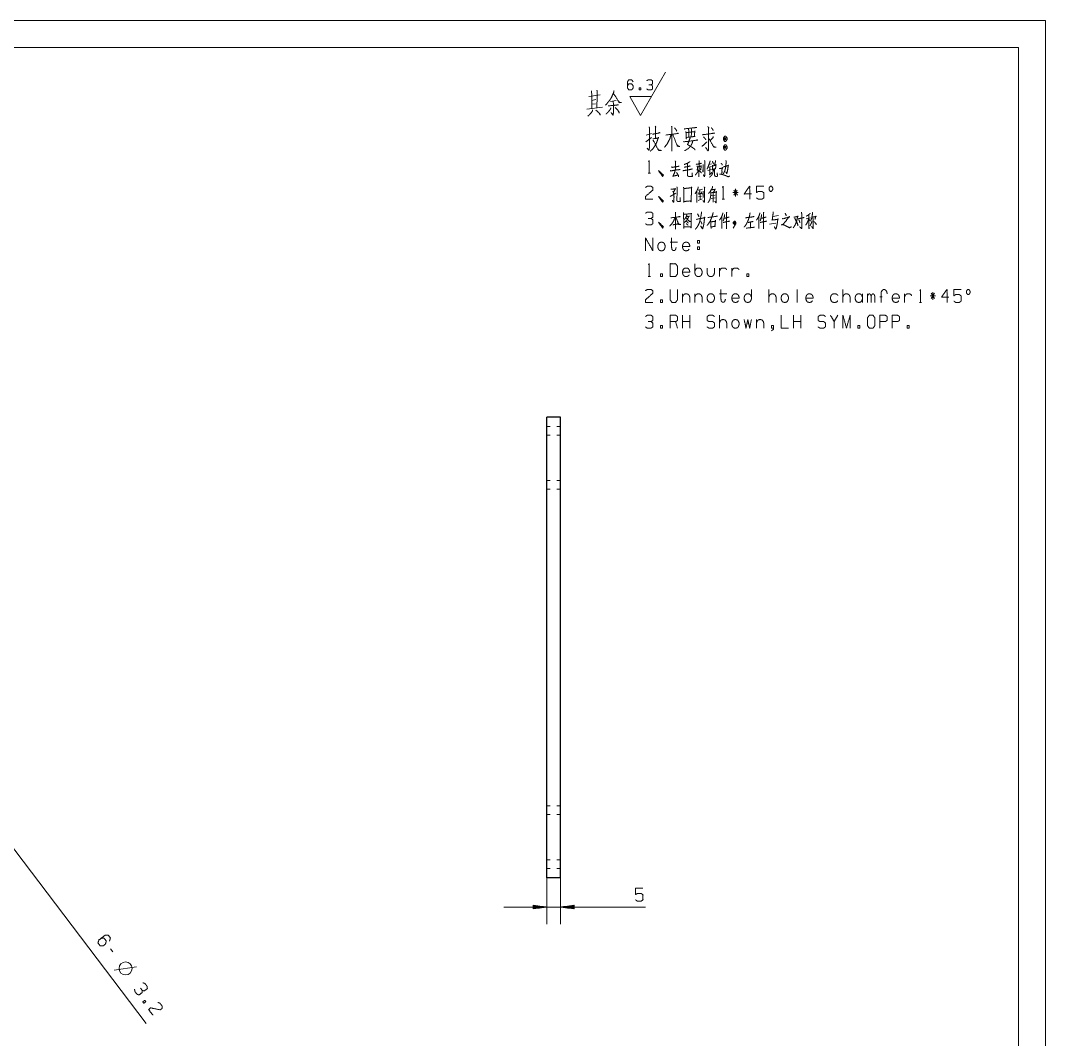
# Model space of a CAD drawing. Header units: millimetres. Extents: x 0 to 840, y 0 to 594.
# Drawn here: x 461.6 to 840, y 217.9 to 594 of the extents above; entities that cross this region are included whole.
import ezdxf

# ---------------------------------------------------------------- set-up
doc = ezdxf.new("R2010")
doc.units = ezdxf.units.MM
doc.layers.add('101', color=7, linetype='Continuous', true_color=0xffffff)

msp = doc.modelspace()

# ---------------------------------------------------------------- linework, layer by layer
at = {"layer": '101', "color": 133, "linetype": 'Continuous', "lineweight": 18}
for p, q in [((840, 594), (0, 594)), ((840, 0), (840, 594)), ((830, 584), (50, 584)), ((830, 10), (830, 584))]:
    msp.add_line(p, q, dxfattribs=at)
at = {"layer": '101', "color": 43, "linetype": 'Continuous', "lineweight": 18}
for p, q in [((690.53, 558.9), (699.76, 574.9)), ((690.53, 558.9), (686.49, 565.9)), ((686.49, 565.9), (694.57, 565.9))]:
    msp.add_line(p, q, dxfattribs=at)
at = {"layer": '101', "color": 72, "linetype": 'Continuous', "lineweight": 18}
for p, q in [((671.39, 565.93), (675.63, 566.53)), ((672.56, 564.5), (673.99, 564.8)), ((681.51, 564.43), (679.44, 564.05)), ((670.7, 561.28), (676.48, 562.03)), ((672.5, 563.15), (673.93, 563.3)), ((692.47, 549.17), (694.6, 550.82)), ((692.58, 551.72), (694.49, 552.25)), ((693.27, 537.6), (694.12, 537.6)), ((716.71, 538.95), (715.4, 538.6)), ((715.68, 539.85), (716.64, 540.15)), ((715.82, 540.85), (716.67, 541.1)), ((701.46, 529.02), (703.58, 530.22)), ((711.8, 531.37), (713.32, 531.72)), ((713.57, 531.07), (713.57, 528.67)), ((726.55, 530.47), (724.54, 530.47)), ((726.2, 531.42), (724.89, 529.52)), ((724.89, 531.42), (726.24, 529.52)), ((725.53, 529.02), (725.53, 531.87)), ((711.83, 527.52), (713.21, 528.22)), ((711.91, 528.87), (713.04, 529.17)), ((716.6, 528.32), (718.08, 528.52)), ((718.01, 529.57), (716.74, 529.37)), ((720.59, 528.07), (721.44, 528.07)), ((731.07, 519.55), (731.04, 517.5)), ((738.06, 518.8), (740.43, 519.2)), ((741.49, 522.05), (739.29, 521.7)), ((751.64, 520.75), (753.27, 521.2)), ((701.46, 512.17), (704.11, 512.17)), ((711.55, 510.47), (712.22, 510.47)), ((711.55, 510.47), (711.55, 509.52)), ((710.56, 500.75), (710.56, 504.25)), ((693.27, 499.5), (694.12, 499.5)), ((719.67, 499.5), (719.67, 502.65)), ((724.22, 499.5), (724.22, 502.65)), ((706.01, 493.12), (706.01, 489.97)), ((710.56, 493.12), (710.56, 489.97)), ((719.67, 493.12), (722.32, 493.12)), ((737.88, 489.97), (737.88, 494.72)), ((748.33, 494.77), (748.33, 489.97)), ((765.2, 489.97), (765.2, 494.72)), ((772.4, 489.97), (772.4, 493.12)), ((774.3, 489.97), (774.3, 493.12)), ((779.7, 492.07), (778.86, 492.07)), ((787.96, 489.97), (787.96, 493.12)), ((799.4, 492.37), (797.39, 492.37)), ((799.05, 493.32), (797.74, 491.42)), ((797.74, 493.32), (799.08, 491.42)), ((798.38, 490.92), (798.38, 493.77)), ((793.43, 489.97), (794.28, 489.97)), ((706.01, 480.45), (706.01, 485.2)), ((708.7, 480.45), (708.7, 485.2)), ((719.67, 480.45), (719.67, 485.2)), ((746.99, 480.45), (746.99, 485.2)), ((749.67, 480.45), (749.67, 485.2)), ((763.33, 485.2), (761.99, 482.85)), ((704.14, 480.45), (703.47, 482.85)), ((708.7, 482.85), (706.01, 482.85)), ((733.33, 483.6), (733.33, 480.45)), ((749.67, 482.85), (746.99, 482.85)), ((495.69, 250.3), (494.88, 251.37)), ((496.21, 243.55), (504.44, 244.78))]:
    msp.add_line(p, q, dxfattribs=at)
at = {"layer": '101', "color": 195, "linetype": 'Continuous', "lineweight": 25}
for p, q in [((660.9, 447.57), (655.9, 447.57)), ((655.9, 277.57), (655.9, 447.57)), ((660.9, 277.57), (660.9, 447.57)), ((660.9, 277.57), (655.9, 277.57))]:
    msp.add_line(p, q, dxfattribs=at)
at = {"layer": '101', "color": 53, "linetype": 'Continuous', "lineweight": 18}
for p, q in [((657.15, 444.17), (655.9, 444.17)), ((660.9, 444.17), (659.65, 444.17)), ((655.9, 440.97), (657.15, 440.97)), ((659.65, 440.97), (660.9, 440.97)), ((657.15, 424.17), (655.9, 424.17)), ((660.9, 424.17), (659.65, 424.17)), ((655.9, 420.97), (657.15, 420.97)), ((659.65, 420.97), (660.9, 420.97)), ((657.15, 304.17), (655.9, 304.17)), ((660.9, 304.17), (659.65, 304.17)), ((655.9, 300.97), (657.15, 300.97)), ((659.65, 300.97), (660.9, 300.97)), ((657.15, 284.17), (655.9, 284.17)), ((660.9, 284.17), (659.65, 284.17)), ((655.9, 280.97), (657.15, 280.97)), ((659.65, 280.97), (660.9, 280.97))]:
    msp.add_line(p, q, dxfattribs=at)
at = {"layer": '101', "color": 22, "linetype": 'Continuous', "lineweight": 18}
for p, q in [((437.64, 316.48), (508.05, 223.84)), ((655.9, 277.57), (655.9, 260.43)), ((660.9, 277.57), (660.9, 260.43)), ((640.02, 266.78), (692.29, 266.78)), ((650.82, 267.45), (650.88, 267.45)), ((650.82, 267.45), (650.88, 267.45)), ((650.82, 267.45), (650.82, 266.12)), ((655.9, 266.78), (650.82, 267.45)), ((650.82, 267.34), (651.65, 267.34)), ((650.82, 267.24), (652.43, 267.24)), ((650.82, 267.14), (653.2, 267.14)), ((650.82, 267.04), (653.97, 267.04)), ((650.82, 266.94), (654.74, 266.94)), ((650.82, 266.84), (655.51, 266.84)), ((650.82, 266.12), (655.9, 266.78)), ((650.82, 266.73), (655.51, 266.73)), ((650.82, 266.63), (654.74, 266.63)), ((650.82, 266.53), (653.97, 266.53)), ((650.82, 266.43), (653.2, 266.43)), ((650.82, 266.33), (652.43, 266.33)), ((650.82, 266.23), (651.65, 266.23)), ((650.82, 266.12), (650.88, 266.12)), ((650.82, 266.12), (650.88, 266.12)), ((665.98, 267.45), (660.9, 266.78)), ((660.9, 266.78), (665.98, 266.12)), ((665.98, 266.84), (661.28, 266.84)), ((665.98, 266.73), (661.28, 266.73)), ((665.98, 266.94), (662.06, 266.94)), ((665.98, 266.63), (662.06, 266.63)), ((665.98, 267.04), (662.83, 267.04)), ((665.98, 266.53), (662.83, 266.53)), ((665.98, 267.14), (663.6, 267.14)), ((665.98, 266.43), (663.6, 266.43)), ((665.98, 267.24), (664.37, 267.24)), ((665.98, 266.33), (664.37, 266.33)), ((665.98, 267.34), (665.14, 267.34)), ((665.98, 266.23), (665.14, 266.23)), ((665.98, 267.45), (665.91, 267.45)), ((665.98, 267.45), (665.91, 267.45)), ((665.98, 266.12), (665.91, 266.12)), ((665.98, 266.12), (665.91, 266.12)), ((665.98, 266.12), (665.98, 267.45))]:
    msp.add_line(p, q, dxfattribs=at)
at = {"layer": '101', "color": 72, "linetype": 'Continuous', "lineweight": 18}
msp.add_circle((500.39, 244.12), 2.4, dxfattribs=at)
at = {"layer": '101', "color": 43, "linetype": 'Continuous', "lineweight": 18}
for points, knots in [([(685.67, 569.87), (686.17, 570.62), (687.25, 570.62), (687.78, 569.87), (687.78, 569.12), (687.25, 568.37), (686.17, 568.37), (685.67, 569.12), (685.67, 571.37), (686.17, 572.11), (687.25, 572.11), (687.78, 571.37)], [0, 0, 0.076963, 0.169763, 0.248074, 0.312018, 0.39033, 0.48313, 0.560092, 0.751926, 0.828889, 0.921689, 1, 1]), ([(694.42, 570.26), (694.95, 570.62), (694.95, 571.76), (694.42, 572.11), (693.34, 572.11), (692.81, 571.76)], [0, 0, 0.153872, 0.429849, 0.583721, 0.846128, 1, 1]), ([(690.03, 568.37), (690.56, 568.37), (690.56, 569.12), (690.03, 569.12), (690.03, 568.37)], [0, 0, 0.207084, 0.5, 0.707084, 1, 1]), ([(692.84, 568.73), (693.34, 568.37), (694.42, 568.37), (694.95, 568.73), (694.95, 569.87), (694.42, 570.26), (693.61, 570.26)], [0, 0, 0.12412, 0.343693, 0.472448, 0.703377, 0.836727, 1, 1])]:
    msp.add_open_spline(points, degree=1, knots=knots, dxfattribs=at)
at = {"layer": '101', "color": 72, "linetype": 'Continuous', "lineweight": 18}
for points, knots in [([(672.34, 568.03), (672.45, 567.65), (672.56, 561.65)], [0, 0, 0.060983, 1, 1]), ([(674.41, 568.25), (674.47, 568.03), (674.41, 561.8)], [0, 0, 0.0358, 1, 1]), ([(680.71, 568.03), (680.66, 567.65), (680.18, 566.53), (679.7, 565.48), (679.12, 564.58), (678.43, 563.75), (677.9, 563.08), (677.58, 562.78)], [0, 0, 0.061112, 0.258303, 0.444408, 0.61746, 0.790939, 0.929446, 1, 1]), ([(680.45, 564.2), (680.5, 560.15), (680.45, 559.55), (680.34, 559.03), (679.6, 560.08), (680.34, 559.18)], [0, 0, 0.530094, 0.608923, 0.679019, 0.847313, 1, 1]), ([(680.55, 567.05), (682.67, 563.68), (683.52, 563.68), (682.67, 563.83), (682.2, 564.43)], [0, 0, 0.616788, 0.748065, 0.881378, 1, 1]), ([(672.82, 561.05), (672.82, 560.75), (672.4, 560.08), (671.44, 559.03), (671.07, 558.73)], [0, 0, 0.100222, 0.366547, 0.84056, 1, 1]), ([(674.04, 560.9), (675.1, 560), (675.53, 559.48), (675.63, 559.1), (675.26, 559.78)], [0, 0, 0.431171, 0.640397, 0.761202, 1, 1]), ([(679.54, 561.73), (679.44, 561.35), (678.64, 560.3), (677.79, 559.48)], [0, 0, 0.134833, 0.590567, 1, 1]), ([(678.59, 562.48), (682.36, 562.85), (682.2, 562.93), (681.67, 562.78)], [0, 0, 0.838832, 0.877817, 1, 1]), ([(681.19, 561.88), (681.98, 561.05), (682.41, 560.53), (682.67, 559.85), (682.3, 560.6)], [0, 0, 0.338741, 0.538268, 0.752632, 1, 1]), ([(693.69, 554.72), (693.8, 554.35), (693.75, 546.92), (693.69, 546.4), (693.59, 546.02), (692.95, 546.85), (693.59, 546.17)], [0, 0, 0.036415, 0.730247, 0.779557, 0.81597, 0.913322, 1, 1]), ([(694.91, 552.02), (697.72, 552.55), (697.46, 552.62), (697.19, 552.47)], [0, 0, 0.831307, 0.911411, 1, 1]), ([(695.92, 555.02), (696.13, 554.65), (696.08, 554.72), (695.97, 550.52)], [0, 0, 0.091198, 0.110644, 1, 1]), ([(701.95, 554.95), (702.17, 554.57), (702.11, 554.72), (702.11, 545.8), (702.06, 546.32), (702.11, 547.52)], [0, 0, 0.038316, 0.05247, 0.846241, 0.89317, 1, 1]), ([(703.07, 554.35), (703.49, 553.9), (703.7, 553.52), (703.86, 553.15)], [0, 0, 0.424578, 0.720345, 1, 1]), ([(706.61, 554.05), (706.77, 553.9), (706.93, 554.05), (711.22, 554.5), (711.01, 554.57), (710.48, 554.42)], [0, 0, 0.039524, 0.079048, 0.859721, 0.900386, 1, 1]), ([(707.19, 553.07), (707.3, 552.55), (707.41, 550.37), (707.3, 550.82), (710.59, 551.2), (710.37, 551.2), (710.53, 553.22), (710.59, 553), (707.35, 552.62)], [0, 0, 0.043847, 0.222119, 0.259969, 0.530854, 0.548217, 0.714509, 0.733432, 1, 1]), ([(708.15, 553.9), (708.31, 553.6), (708.31, 550.9)], [0, 0, 0.11172, 1, 1]), ([(709.26, 553.97), (709.37, 553.67), (709.21, 551.05)], [0, 0, 0.107933, 1, 1]), ([(713.33, 551.95), (713.49, 551.8), (713.65, 551.87), (717.89, 552.4), (717.58, 552.47), (716.94, 552.32)], [0, 0, 0.0387, 0.06983, 0.826421, 0.884281, 1, 1]), ([(715.35, 554.87), (715.77, 554.27), (715.61, 554.35), (715.61, 547.37), (715.61, 546.32), (715.45, 545.87), (714.5, 547.15)], [0, 0, 0.066764, 0.082744, 0.716512, 0.81192, 0.855288, 1, 1]), ([(716.62, 554.42), (717.15, 553.82), (717.31, 553.37)], [0, 0, 0.626515, 1, 1]), ([(695.07, 550.3), (697.19, 550.67), (697.09, 550.9), (696.93, 550.45), (696.72, 549.7), (696.45, 549.02), (696.24, 548.5), (695.71, 547.6), (695.02, 546.62), (694.65, 546.25), (694.38, 546.02), (694.06, 545.72)], [0, 0, 0.253335, 0.282591, 0.338729, 0.430406, 0.515703, 0.5823, 0.705162, 0.845606, 0.907671, 0.948565, 1, 1]), ([(695.07, 549.7), (695.23, 549.62), (697.19, 546.1), (698.2, 546.02), (697.25, 546.17), (696.93, 546.62)], [0, 0, 0.026103, 0.624864, 0.77481, 0.918203, 1, 1]), ([(701.8, 551.87), (701.32, 550.37), (701.27, 550.22), (700.89, 549.55), (700.42, 548.57), (699.36, 547.22)], [0, 0, 0.296669, 0.326658, 0.471845, 0.676437, 1, 1]), ([(699.78, 551.72), (704.5, 552.32), (704.29, 552.4), (703.86, 552.25)], [0, 0, 0.875765, 0.917177, 1, 1]), ([(702.38, 552.02), (704.08, 547.67), (704.98, 547.45), (704.13, 547.82), (703.81, 548.42)], [0, 0, 0.648054, 0.777, 0.905743, 1, 1]), ([(706.35, 549.4), (706.56, 549.25), (706.72, 549.25), (711.65, 549.85), (711.38, 549.92), (710.96, 549.77)], [0, 0, 0.042499, 0.068527, 0.881302, 0.926389, 1, 1]), ([(709.79, 549.55), (709.58, 548.72), (709.31, 548.2), (709, 547.67), (708.63, 547.22), (708.09, 546.7), (707.51, 546.4), (707.14, 546.1), (706.77, 546.02)], [0, 0, 0.174012, 0.294161, 0.419571, 0.538732, 0.69116, 0.825159, 0.922647, 1, 1]), ([(708.78, 550.82), (708.78, 550.6), (707.88, 548.2), (708.25, 547.97), (709.26, 547.37), (710.06, 546.85), (710.43, 546.55), (710.64, 546.25)], [0, 0, 0.036334, 0.450296, 0.520381, 0.709724, 0.863606, 0.940675, 1, 1]), ([(713.12, 547.6), (713.33, 547.6), (715.03, 549.25)], [0, 0, 0.082238, 1, 1]), ([(713.76, 551.05), (714.39, 550.37), (714.61, 549.92)], [0, 0, 0.650923, 1, 1]), ([(715.61, 550.67), (717.52, 547.3), (718.48, 547.22), (717.58, 547.37), (717.1, 547.9)], [0, 0, 0.600404, 0.748643, 0.89014, 1, 1]), ([(717.36, 551.2), (717.31, 550.82), (716.2, 549.7)], [0, 0, 0.19306, 1, 1]), ([(722.02, 551.27), (721.54, 551.27), (721.12, 550.67), (721.12, 550), (721.54, 549.4), (722.02, 549.4), (722.44, 550), (722.44, 550.67), (722.02, 551.27)], [0, 0, 0.091011, 0.231141, 0.359861, 0.499991, 0.591002, 0.731141, 0.859861, 1, 1]), ([(721.54, 550), (722.02, 550), (721.54, 550.67), (721.54, 550)], [0, 0, 0.241169, 0.658908, 1, 1]), ([(722.02, 550), (722.02, 550.67), (721.54, 550.67)], [0, 0, 0.585806, 1, 1]), ([(722.44, 547.45), (722.02, 548.12), (721.54, 548.12), (721.12, 547.45), (721.12, 546.85), (721.54, 546.17), (722.02, 546.17), (722.44, 546.85), (722.44, 547.45)], [0, 0, 0.1492, 0.238515, 0.387707, 0.5, 0.649192, 0.738507, 0.887707, 1, 1]), ([(721.54, 547.45), (721.54, 546.85), (722.02, 546.85)], [0, 0, 0.556988, 1, 1]), ([(722.02, 547.45), (721.54, 547.45), (722.02, 546.85), (722.02, 547.45)], [0, 0, 0.258816, 0.674596, 1, 1]), ([(693.41, 541.95), (693.69, 542.35), (693.69, 537.6)], [0, 0, 0.093493, 1, 1]), ([(703.26, 542.15), (703.51, 541.85), (703.44, 541.9), (703.37, 538.75)], [0, 0, 0.107239, 0.131115, 1, 1]), ([(708.7, 541.95), (708.63, 541.85), (708.41, 541.7), (707.85, 541.35), (707.28, 541.1), (706.61, 540.85)], [0, 0, 0.051391, 0.160431, 0.439624, 0.699195, 1, 1]), ([(707.81, 541.2), (707.88, 541), (707.78, 537.95), (707.78, 537), (707.85, 536.75), (707.99, 536.55), (708.24, 536.45), (708.45, 536.4), (709.65, 536.5), (709.54, 537.75), (709.58, 536.5), (709.37, 536.45)], [0, 0, 0.023228, 0.357398, 0.461423, 0.48987, 0.51669, 0.545916, 0.569775, 0.701841, 0.839205, 0.976132, 1, 1]), ([(710.99, 540.9), (713, 541.25), (712.82, 541.3), (712.68, 541.2)], [0, 0, 0.85142, 0.927903, 1, 1]), ([(712.05, 542.2), (712.15, 542.05), (712.12, 542.1), (712.05, 536.3), (712.01, 536.55), (712.05, 536.95)], [0, 0, 0.027426, 0.036573, 0.902374, 0.940059, 1, 1]), ([(714.13, 542.3), (714.27, 542), (714.24, 542.05), (714.2, 536.75), (714.13, 536.45), (714.1, 536.35), (713.64, 537.1), (714.1, 536.45)], [0, 0, 0.042614, 0.050476, 0.73147, 0.771074, 0.7847, 0.897718, 1, 1]), ([(716.18, 542.25), (716.14, 541.9), (715.61, 540.45), (715.26, 539.55), (715.04, 539.15)], [0, 0, 0.106102, 0.571782, 0.863437, 1, 1]), ([(716.99, 542), (717.34, 541.4), (717.38, 541.25), (717.38, 541)], [0, 0, 0.632771, 0.772839, 1, 1]), ([(718.16, 542.3), (718.19, 541.95), (717.77, 540.5)], [0, 0, 0.188884, 1, 1]), ([(720.23, 541.35), (720.41, 541.2), (720.59, 540.9), (720.69, 540.6)], [0, 0, 0.258086, 0.645744, 1, 1]), ([(722, 542.3), (722.14, 541.95), (722.11, 541.85), (722.04, 540.95), (721.97, 540.4), (721.93, 539.95), (721.86, 539.45), (721.72, 538.95), (721.61, 538.55), (721.47, 538.15), (721.29, 537.8), (721.08, 537.4)], [0, 0, 0.074031, 0.094824, 0.271853, 0.38058, 0.469099, 0.568113, 0.669997, 0.751142, 0.834341, 0.91122, 1, 1]), ([(697.43, 538.15), (698.64, 536.9), (698.35, 536.9), (697.15, 538.6), (698.64, 536.45), (698.95, 536.9), (697.15, 538.6)], [0, 0, 0.178024, 0.207055, 0.420793, 0.68903, 0.745609, 1, 1]), ([(701.49, 538.6), (701.63, 538.45), (701.7, 538.5), (703.44, 538.8), (705.17, 539), (705.03, 539.05), (704.6, 538.9)], [0, 0, 0.046908, 0.066611, 0.466683, 0.863487, 0.897615, 1, 1]), ([(701.99, 539.95), (702.09, 539.8), (701.99, 539.9), (702.13, 539.8), (704.71, 540.2), (704.5, 540.2), (704, 540.1)], [0, 0, 0.047942, 0.085982, 0.131187, 0.812834, 0.868194, 1, 1]), ([(703.19, 538.5), (703.22, 538.2), (702.48, 536.5), (702.3, 536.5), (704.32, 536.95)], [0, 0, 0.068671, 0.490412, 0.530603, 1, 1]), ([(703.82, 537.9), (704.32, 537.1), (704.46, 536.85), (704.5, 536.6), (704.5, 536.35)], [0, 0, 0.54362, 0.709595, 0.85553, 1, 1]), ([(706.12, 538.55), (708.31, 538.9), (708.34, 538.9), (709.61, 539.2), (709.44, 539.2), (709.19, 539.1)], [0, 0, 0.554043, 0.562878, 0.88926, 0.933389, 1, 1]), ([(706.57, 539.85), (706.75, 539.85), (708.87, 540.3), (708.73, 540.35), (708.45, 540.2)], [0, 0, 0.062766, 0.832998, 0.886269, 1, 1]), ([(712.08, 539), (711.76, 538.35), (711.45, 537.9), (711.16, 537.45), (710.74, 536.95)], [0, 0, 0.293947, 0.517795, 0.733665, 1, 1]), ([(711.41, 540.3), (711.48, 539.9), (711.52, 538.65), (711.45, 538.9), (711.48, 539.15)], [0, 0, 0.187284, 0.763817, 0.883594, 1, 1]), ([(711.48, 539.95), (713.04, 540.35), (712.9, 540.45), (712.86, 540.1), (712.82, 539.55), (712.79, 539.2), (712.75, 539.05), (712.68, 538.85), (712.44, 539.15), (712.72, 538.9)], [0, 0, 0.385451, 0.427017, 0.511447, 0.643728, 0.728158, 0.765155, 0.816061, 0.909396, 1, 1]), ([(712.15, 538.65), (712.82, 538), (712.97, 537.75)], [0, 0, 0.764948, 1, 1]), ([(713.57, 540.9), (713.6, 540.7), (713.57, 538.1), (713.53, 538.4), (713.57, 538.95)], [0, 0, 0.055544, 0.766657, 0.849274, 1, 1]), ([(716.03, 539.85), (716.03, 537.2), (715.93, 537.05), (716.81, 537.9)], [0, 0, 0.652734, 0.69798, 1, 1]), ([(717.41, 538.9), (717.41, 538.75), (717.17, 537.8), (717.06, 537.45), (716.92, 537.2), (716.78, 536.9), (716.49, 536.6), (716, 536.2)], [0, 0, 0.047391, 0.357576, 0.473131, 0.563878, 0.668671, 0.798954, 1, 1]), ([(717.02, 540.55), (717.09, 540.3), (717.13, 538.85), (717.13, 539.1), (718.33, 539.35), (718.19, 539.3), (718.37, 540.85), (718.4, 540.65), (717.09, 540.3)], [0, 0, 0.040248, 0.26495, 0.303679, 0.493859, 0.517092, 0.758777, 0.790241, 1, 1]), ([(717.77, 539.05), (717.84, 538.9), (717.84, 537.1), (717.87, 536.85), (717.94, 536.6), (718.08, 536.5), (718.26, 536.45), (718.61, 536.45), (718.86, 536.5), (718.93, 536.6), (718.79, 537.75), (718.9, 536.55)], [0, 0, 0.027977, 0.331682, 0.37428, 0.418121, 0.447348, 0.478332, 0.537985, 0.58057, 0.601236, 0.796738, 1, 1]), ([(719.6, 539.3), (719.63, 539.3), (720.91, 539.6), (720.8, 539.75), (720.48, 538.7), (720.48, 538.6), (720.59, 538.25), (720.59, 538.05), (720.41, 537.25)], [0, 0, 0.008593, 0.32682, 0.37154, 0.638572, 0.662911, 0.75192, 0.800599, 1, 1]), ([(721.19, 540), (722.99, 540.5), (722.88, 540.65), (722.81, 540.25), (722.85, 540.3), (722.64, 538.7), (722.53, 538.15), (722.46, 537.75), (722.39, 537.6), (722.32, 537.5), (721.97, 538.2), (722.35, 537.6)], [0, 0, 0.271543, 0.298211, 0.357168, 0.366054, 0.60031, 0.681605, 0.740556, 0.764632, 0.782407, 0.896225, 1, 1]), ([(719.67, 537.25), (720.13, 537.25), (720.55, 537.2), (720.91, 537.1), (721.33, 536.95), (721.82, 536.8), (722.28, 536.6), (722.67, 536.4), (722.88, 536.3), (723.49, 536.6), (723.42, 536.55), (722.88, 536.35), (722.57, 536.45)], [0, 0, 0.090955, 0.175486, 0.248207, 0.337251, 0.439612, 0.538808, 0.625351, 0.671758, 0.804692, 0.821827, 0.933991, 1, 1]), ([(692.35, 532.37), (692.99, 532.82), (694.37, 532.82), (695.04, 532.37), (695.04, 531.42), (692.32, 529.02), (692.35, 528.07), (695.04, 528.07)], [0, 0, 0.069694, 0.192978, 0.265273, 0.350228, 0.674739, 0.759753, 1, 1]), ([(701.74, 531.72), (703.47, 531.87), (703.37, 531.97), (702.66, 530.57), (702.45, 530.97)], [0, 0, 0.445178, 0.482485, 0.884077, 1, 1]), ([(702.66, 530.57), (702.73, 530.22), (702.83, 529.72), (702.83, 529.27), (702.87, 528.82), (702.83, 528.32), (702.83, 527.92), (702.76, 527.22), (702.73, 526.97), (702.69, 526.87), (702.2, 527.62), (702.69, 526.97)], [0, 0, 0.065536, 0.159353, 0.241946, 0.324793, 0.416789, 0.490208, 0.61934, 0.665679, 0.685149, 0.850064, 1, 1]), ([(703.9, 532.57), (704.07, 532.32), (704.04, 532.37), (703.93, 528.02), (703.93, 527.67), (703.97, 527.42), (704.04, 527.32), (704.14, 527.22), (704.36, 527.17), (704.99, 527.22), (705.13, 527.22), (705.2, 527.27), (705.13, 528.67), (705.13, 527.22)], [0, 0, 0.032138, 0.038563, 0.495376, 0.53212, 0.558626, 0.571483, 0.586782, 0.609666, 0.676667, 0.691519, 0.700608, 0.847774, 1, 1]), ([(706.36, 532.52), (706.47, 532.07), (706.5, 527.97), (706.5, 526.82), (706.43, 527.17), (708.98, 527.42), (708.87, 527.47), (709.16, 527.02), (709.19, 527.72), (709.23, 528.62), (709.26, 529.77), (709.3, 532.57), (709.44, 532.42), (709.12, 532.27), (707.85, 532.12), (707.78, 532.12), (706.5, 531.97)], [0, 0, 0.025658, 0.253201, 0.31702, 0.336836, 0.47876, 0.485264, 0.514759, 0.553655, 0.60364, 0.667492, 0.822893, 0.834334, 0.85385, 0.924965, 0.928889, 1, 1]), ([(711.83, 532.62), (711.8, 532.32), (711.59, 531.77), (711.34, 531.22), (711.02, 530.67), (710.67, 530.07)], [0, 0, 0.106862, 0.315429, 0.528797, 0.7536, 1, 1]), ([(711.34, 531.22), (711.34, 526.82), (711.3, 527.17), (711.34, 527.77)], [0, 0, 0.821993, 0.887711, 1, 1]), ([(712.47, 531.27), (711.94, 529.92), (711.87, 529.87), (713.07, 530.27)], [0, 0, 0.517324, 0.548204, 1, 1]), ([(712.44, 529.92), (712.51, 529.57), (712.47, 527.87)], [0, 0, 0.173549, 1, 1]), ([(712.79, 530.77), (713.14, 530.17), (713.21, 529.92)], [0, 0, 0.728304, 1, 1]), ([(714.03, 532.57), (714.2, 532.27), (714.13, 532.37), (714.1, 527.52), (714.1, 527.02), (714.03, 526.87), (713.46, 527.62)], [0, 0, 0.050272, 0.067954, 0.768241, 0.840431, 0.864371, 1, 1]), ([(716.42, 530.82), (716.46, 530.37), (716.39, 529.27), (716.25, 528.42), (716.07, 527.82), (715.82, 527.37), (715.57, 526.97), (715.36, 526.77)], [0, 0, 0.104579, 0.359956, 0.559586, 0.704509, 0.823491, 0.932461, 1, 1]), ([(717.13, 532.77), (717.06, 532.32), (716.67, 531.62), (716.6, 531.57), (716.25, 530.92), (715.86, 530.47), (715.57, 530.12)], [0, 0, 0.145649, 0.401693, 0.429375, 0.665953, 0.856114, 1, 1]), ([(716.49, 530.42), (718.61, 530.67), (718.47, 530.87), (718.44, 527.32), (718.44, 526.92), (718.4, 526.67), (717.87, 527.37), (718.37, 526.77)], [0, 0, 0.259214, 0.288942, 0.719827, 0.768377, 0.79902, 0.905601, 1, 1]), ([(716.67, 531.57), (716.78, 531.52), (718.16, 531.72), (718.05, 531.82), (717.38, 530.52), (717.34, 526.97), (717.27, 527.27), (717.34, 528.02)], [0, 0, 0.01517, 0.195362, 0.21422, 0.403489, 0.862694, 0.902557, 1, 1]), ([(720.73, 532.42), (721.01, 532.82), (721.01, 528.07)], [0, 0, 0.093489, 1, 1]), ([(731.46, 529.97), (728.77, 529.97), (730.79, 532.82), (730.79, 528.07)], [0, 0, 0.245868, 0.565295, 1, 1]), ([(733.29, 528.52), (733.96, 528.07), (735.34, 528.07), (736.01, 528.52), (736.01, 530.42), (735.34, 530.92), (733.96, 530.92), (733.29, 530.47), (733.29, 532.82), (736.01, 532.82)], [0, 0, 0.062226, 0.168341, 0.230572, 0.376815, 0.441269, 0.547383, 0.609609, 0.790489, 1, 1]), ([(738.41, 530.92), (738.87, 530.92), (739.29, 531.57), (739.29, 532.22), (738.87, 532.87), (738.41, 532.87), (737.95, 532.22), (737.95, 531.57), (738.41, 530.92)], [0, 0, 0.08568, 0.230398, 0.351588, 0.4963, 0.58198, 0.730392, 0.851582, 1, 1]), ([(697.43, 528.62), (698.64, 527.37), (698.35, 527.37), (697.15, 529.07), (698.64, 526.92), (698.95, 527.37), (697.15, 529.07)], [0, 0, 0.178024, 0.207055, 0.420793, 0.68903, 0.745609, 1, 1]), ([(694.37, 520.95), (695.04, 521.4), (695.04, 522.85), (694.37, 523.3), (692.99, 523.3), (692.32, 522.85)], [0, 0, 0.153872, 0.429851, 0.583723, 0.846122, 1, 1]), ([(703.4, 523.3), (703.44, 519.2), (703.44, 517), (703.37, 517.3), (703.44, 517.95)], [0, 0, 0.564586, 0.867525, 0.909967, 1, 1]), ([(706.33, 523.1), (706.4, 522.45), (706.47, 517.3), (706.43, 517.85), (708.94, 517.85), (708.77, 517.9), (708.41, 517.85)], [0, 0, 0.069513, 0.617088, 0.675682, 0.942515, 0.962047, 1, 1]), ([(706.43, 522.45), (709.4, 522.75), (709.3, 522.9), (709.23, 522.45), (709.19, 517.95), (709.16, 517.45), (708.91, 517.85)], [0, 0, 0.328131, 0.348329, 0.398411, 0.89318, 0.948288, 1, 1]), ([(707.6, 522.4), (707.6, 522.15), (707.28, 521.4), (706.89, 520.8), (706.72, 520.55)], [0, 0, 0.119851, 0.51044, 0.853195, 1, 1]), ([(713, 523.35), (713, 523.05), (712.86, 522.1), (712.75, 521.5), (712.58, 520.7), (712.4, 519.95), (712.22, 519.35), (712.01, 518.85), (711.73, 518.3), (711.45, 517.85), (711.16, 517.45), (710.84, 517.1), (710.7, 517)], [0, 0, 0.043385, 0.1823, 0.270421, 0.388916, 0.50036, 0.590823, 0.669378, 0.758828, 0.835694, 0.90654, 0.974953, 1, 1]), ([(712.05, 521.5), (712.01, 521.75), (711.59, 522.6)], [0, 0, 0.209959, 1, 1]), ([(717.27, 523.15), (717.24, 522.65), (716.92, 521.7), (716.6, 520.85), (716.21, 519.95), (715.75, 519.25), (715.4, 518.75), (715.04, 518.35)], [0, 0, 0.093265, 0.279666, 0.448534, 0.630947, 0.786745, 0.900676, 1, 1]), ([(720.94, 523.05), (720.76, 522.4), (720.52, 521.8), (720.23, 521.25), (719.95, 520.8), (719.6, 520.3)], [0, 0, 0.218353, 0.428738, 0.629223, 0.801504, 1, 1]), ([(721.54, 522.4), (721.44, 521.6), (721.29, 520.9), (721.15, 520.4), (721.05, 520.1)], [0, 0, 0.342095, 0.644841, 0.865103, 1, 1]), ([(722.21, 523.25), (722.32, 523.05), (722.25, 523.15), (722.28, 517.15), (722.25, 517.6), (722.28, 518.35)], [0, 0, 0.029977, 0.046195, 0.840789, 0.900566, 1, 1]), ([(730.93, 523.05), (730.86, 522.5), (730.68, 521.6), (730.4, 520.75), (730.01, 519.7), (729.52, 518.75), (729.13, 518.2), (728.74, 517.7)], [0, 0, 0.094542, 0.250916, 0.403645, 0.594539, 0.777172, 0.892012, 1, 1]), ([(734.6, 523.05), (734.42, 522.4), (734.18, 521.8), (733.89, 521.25), (733.61, 520.8), (733.26, 520.3)], [0, 0, 0.21836, 0.428736, 0.629221, 0.801503, 1, 1]), ([(735.2, 522.4), (735.09, 521.6), (734.95, 520.9), (734.81, 520.4), (734.71, 520.1)], [0, 0, 0.342096, 0.644851, 0.865114, 1, 1]), ([(735.87, 523.25), (735.98, 523.05), (735.91, 523.15), (735.94, 517.15), (735.91, 517.6), (735.94, 518.35)], [0, 0, 0.029977, 0.046195, 0.840789, 0.900566, 1, 1]), ([(739.51, 523.35), (739.47, 523), (739.12, 520.4), (739.05, 520.25), (739.01, 520.35), (741.2, 520.6), (741.31, 520.7), (741.2, 520.8), (741.06, 519.65), (740.88, 518.55), (740.71, 517.75), (740.57, 517.3), (740.43, 517), (739.82, 517.9), (740.46, 517.05)], [0, 0, 0.02985, 0.252509, 0.266579, 0.275579, 0.462764, 0.475135, 0.487506, 0.585829, 0.680371, 0.749894, 0.78992, 0.818064, 0.909898, 1, 1]), ([(743.88, 522.9), (744.13, 522.35), (744.27, 522.1), (744.31, 521.9)], [0, 0, 0.551552, 0.814251, 1, 1]), ([(749.92, 523.3), (749.99, 522.75), (749.99, 518.95), (750.03, 517.7), (749.99, 517.2), (749.96, 517.1), (749.18, 517.9), (749.96, 517.2)], [0, 0, 0.066217, 0.519977, 0.6693, 0.729157, 0.741821, 0.875053, 1, 1]), ([(753.13, 522.95), (753.06, 522.75), (752.6, 522.35), (752.1, 522), (751.68, 521.8)], [0, 0, 0.111855, 0.433093, 0.7527, 1, 1]), ([(752.63, 522.2), (752.67, 518.25), (752.71, 517.15), (752.63, 517.35), (752.67, 517.8)], [0, 0, 0.691281, 0.883884, 0.921007, 1, 1]), ([(754.05, 523.15), (754.01, 522.9), (753.84, 521.85), (753.7, 521.15), (753.45, 520.3)], [0, 0, 0.086574, 0.45163, 0.69647, 1, 1]), ([(692.35, 519), (692.99, 518.55), (694.37, 518.55), (695.04, 519), (695.04, 520.45), (694.37, 520.95), (693.34, 520.95)], [0, 0, 0.124124, 0.343691, 0.472447, 0.703379, 0.836733, 1, 1]), ([(697.43, 519.1), (698.64, 517.85), (698.35, 517.85), (697.15, 519.55), (698.64, 517.4), (698.95, 517.85), (697.15, 519.55)], [0, 0, 0.178024, 0.207055, 0.420793, 0.68903, 0.745609, 1, 1]), ([(703.26, 521.3), (702.87, 520.4), (702.52, 519.65), (702.13, 519.1), (701.67, 518.55), (701.28, 518.15)], [0, 0, 0.260908, 0.481557, 0.660811, 0.851546, 1, 1]), ([(701.63, 521.15), (705.13, 521.6), (704.99, 521.7), (704.53, 521.55)], [0, 0, 0.843097, 0.884493, 1, 1]), ([(702.48, 518.6), (704.25, 518.85), (704.11, 518.95), (703.79, 518.8)], [0, 0, 0.772763, 0.847732, 1, 1]), ([(703.58, 521.25), (704.64, 518.7), (705.42, 518.75), (704.67, 518.8), (704.46, 519.1)], [0, 0, 0.593605, 0.761111, 0.921027, 1, 1]), ([(707.42, 521.65), (707.56, 521.6), (708.55, 521.75), (708.45, 521.9), (707.99, 520.95), (707.64, 520.45), (707.32, 520.05), (707, 519.7), (706.65, 519.45)], [0, 0, 0.033932, 0.260452, 0.302021, 0.540806, 0.679362, 0.795007, 0.902033, 1, 1]), ([(707.35, 521.1), (707.46, 521.1), (708.55, 519.8), (708.94, 519.8), (708.55, 519.9), (708.38, 520)], [0, 0, 0.037861, 0.64516, 0.784052, 0.927463, 1, 1]), ([(707.39, 519), (707.85, 518.65), (708.06, 518.4)], [0, 0, 0.637949, 1, 1]), ([(707.53, 519.85), (707.92, 519.5), (708.09, 519.25)], [0, 0, 0.63082, 1, 1]), ([(712.68, 518.15), (713.32, 517.15), (713.39, 517.05), (713.67, 517.95), (713.85, 518.8), (713.99, 519.8), (714.1, 520.8), (714.17, 521.4), (714.2, 521.2), (711.06, 520.6)], [0, 0, 0.129611, 0.143003, 0.246161, 0.341098, 0.451536, 0.561499, 0.627561, 0.64977, 1, 1]), ([(712.75, 519.8), (712.97, 519.45), (713.11, 519.05), (713.14, 518.85)], [0, 0, 0.39481, 0.804076, 1, 1]), ([(715.29, 521.25), (718.9, 521.8), (718.65, 521.85), (718.33, 521.7)], [0, 0, 0.857887, 0.917268, 1, 1]), ([(716.35, 520.05), (716.46, 519.6), (716.49, 518.35), (716.53, 517.25), (716.53, 517.8), (718.16, 518.05), (717.94, 518.05), (718.16, 520.25), (718.23, 519.95), (716.42, 519.65)], [0, 0, 0.048326, 0.179036, 0.294076, 0.351566, 0.523536, 0.545712, 0.77674, 0.808958, 1, 1]), ([(720.52, 521.65), (720.55, 518.65), (720.55, 517.2), (720.52, 517.5), (720.55, 518.05)], [0, 0, 0.565712, 0.83912, 0.89608, 1, 1]), ([(720.98, 519.45), (723.49, 519.95), (723.31, 520), (722.99, 519.85)], [0, 0, 0.826993, 0.886358, 1, 1]), ([(721.54, 521), (723.17, 521.45), (722.99, 521.45), (722.71, 521.3)], [0, 0, 0.772512, 0.853411, 1, 1]), ([(725.35, 518.7), (725.07, 518.7), (724.75, 519.1), (724.75, 519.55), (725.07, 519.95), (725.35, 519.95), (725.67, 519.55), (725.67, 519.1), (724.75, 517.4)], [0, 0, 0.057357, 0.160985, 0.252235, 0.355869, 0.413226, 0.51687, 0.608121, 1, 1]), ([(725.07, 519.1), (725.35, 519.1), (725.07, 519.55), (725.07, 519.1)], [0, 0, 0.223714, 0.644092, 1, 1]), ([(725.35, 519.1), (725.35, 519.55), (725.07, 519.55)], [0, 0, 0.614035, 1, 1]), ([(729.2, 521.15), (732.42, 521.6), (732.24, 521.65), (731.88, 521.5)], [0, 0, 0.851231, 0.899374, 1, 1]), ([(730.26, 519.45), (732.03, 519.8), (731.85, 519.85), (731.6, 519.75)], [0, 0, 0.799944, 0.881502, 1, 1]), ([(734.18, 521.65), (734.21, 518.65), (734.21, 517.2), (734.18, 517.5), (734.21, 518.05)], [0, 0, 0.565712, 0.83912, 0.89608, 1, 1]), ([(734.63, 519.45), (737.14, 519.95), (736.97, 520), (736.65, 519.85)], [0, 0, 0.826973, 0.886337, 1, 1]), ([(735.2, 521), (736.83, 521.45), (736.65, 521.45), (736.37, 521.3)], [0, 0, 0.772508, 0.853446, 1, 1]), ([(742.75, 520.95), (743, 520.75), (743.07, 520.8), (745.51, 521.5), (745.4, 521.65), (743.85, 519.6), (743.81, 519.6), (743, 518.65), (742.68, 518.65), (742.36, 518.55), (742.68, 518.6), (742.96, 518.65), (743.18, 518.65), (743.85, 518.35), (743.92, 518.3), (744.62, 517.95), (745.3, 517.6), (745.47, 517.5), (746.25, 517.85), (745.47, 517.6), (745.15, 517.7)], [0, 0, 0.02441, 0.03106, 0.225767, 0.239863, 0.437309, 0.440018, 0.535966, 0.560372, 0.585962, 0.610674, 0.632707, 0.64898, 0.70542, 0.71207, 0.772597, 0.830714, 0.846292, 0.91173, 0.97441, 1, 1]), ([(747.09, 521.4), (748.65, 521.7), (748.54, 521.85), (748.44, 521.25), (748.29, 520.65), (748.15, 520), (747.87, 519.2), (747.55, 518.55), (747.52, 518.45), (747.23, 518), (746.88, 517.5)], [0, 0, 0.244427, 0.272774, 0.366786, 0.461909, 0.564551, 0.695476, 0.807143, 0.823507, 0.90552, 1, 1]), ([(747.45, 521.05), (748.4, 519.1), (748.58, 518.55), (748.61, 518.2)], [0, 0, 0.700222, 0.886547, 1, 1]), ([(748.72, 520.85), (748.82, 520.8), (750.87, 521.3), (750.73, 521.35), (750.59, 521.25)], [0, 0, 0.045973, 0.873311, 0.932107, 1, 1]), ([(748.97, 520.4), (749.28, 519.65), (749.32, 519.3)], [0, 0, 0.698433, 1, 1]), ([(752.63, 520.95), (752.42, 520.3), (752.18, 519.75), (751.96, 519.2), (751.75, 518.9), (751.5, 518.5)], [0, 0, 0.251917, 0.47413, 0.691319, 0.826692, 1, 1]), ([(752.67, 520.6), (753.13, 520.2), (753.24, 520)], [0, 0, 0.729077, 1, 1]), ([(753.8, 519.95), (753.77, 519.7), (753.38, 518.8), (752.99, 518.2)], [0, 0, 0.129618, 0.632933, 1, 1]), ([(754.12, 521), (754.3, 520.75), (754.23, 520.8), (754.26, 518.15), (754.26, 517.5), (754.23, 517.15), (753.66, 517.95), (754.23, 517.25)], [0, 0, 0.05168, 0.066297, 0.513632, 0.623347, 0.682723, 0.848096, 1, 1]), ([(753.77, 521.35), (755.36, 521.7), (755.22, 521.75), (754.9, 520.65)], [0, 0, 0.557069, 0.608358, 1, 1]), ([(754.61, 519.8), (755.25, 519), (755.36, 518.6)], [0, 0, 0.711854, 1, 1]), ([(712.79, 518.05), (713.43, 517.15), (713.39, 517.15)], [0, 0, 0.968962, 1, 1]), ([(729.55, 517.35), (732.56, 517.7), (732.38, 517.75), (732.06, 517.6)], [0, 0, 0.849616, 0.90121, 1, 1]), ([(692.35, 509.02), (692.35, 513.77), (695.04, 509.02), (695.04, 513.77)], [0, 0, 0.317574, 0.682426, 1, 1]), ([(697.12, 509.62), (697.5, 509.17), (698, 509.02), (698.46, 509.02), (698.95, 509.17), (699.34, 509.62), (699.55, 510.27), (699.55, 510.97), (699.34, 511.57), (698.95, 512.02), (698.46, 512.17), (698, 512.17), (697.5, 512.02), (697.12, 511.57), (696.9, 510.97), (696.9, 510.27), (697.12, 509.62)], [0, 0, 0.063224, 0.118203, 0.167056, 0.222027, 0.285251, 0.357937, 0.43235, 0.5, 0.563224, 0.618195, 0.667048, 0.722027, 0.785251, 0.852901, 0.927315, 1, 1]), ([(703.61, 510.17), (703.44, 509.47), (703.05, 509.07), (702.55, 509.07), (702.13, 509.47), (701.99, 510.17), (701.99, 513.82)], [0, 0, 0.107408, 0.190397, 0.264027, 0.350759, 0.457003, 1, 1]), ([(708.45, 509.62), (708.06, 509.17), (707.56, 509.02), (707.11, 509.02), (706.61, 509.17), (706.22, 509.62), (706.01, 510.27), (706.01, 510.97), (706.22, 511.57), (706.61, 512.02), (707.11, 512.17), (707.56, 512.17), (708.06, 512.02), (708.45, 511.57), (708.66, 510.97), (708.66, 510.62), (706.01, 510.62)], [0, 0, 0.053947, 0.100852, 0.142537, 0.189449, 0.243397, 0.305417, 0.368912, 0.426635, 0.480583, 0.527495, 0.56918, 0.616085, 0.670032, 0.727758, 0.759505, 1, 1]), ([(711.55, 511.87), (711.55, 512.82), (712.22, 512.82), (712.22, 511.87), (711.55, 511.87)], [0, 0, 0.292918, 0.5, 0.792918, 1, 1]), ([(712.22, 510.47), (712.22, 509.52), (711.55, 509.52)], [0, 0, 0.585825, 1, 1]), ([(693.41, 503.85), (693.69, 504.25), (693.69, 499.5)], [0, 0, 0.093493, 1, 1]), ([(701.46, 499.5), (703.44, 499.5), (704.14, 500.45), (704.14, 503.3), (703.44, 504.25), (701.46, 504.25), (701.46, 499.5)], [0, 0, 0.142139, 0.227162, 0.431792, 0.516813, 0.658952, 1, 1]), ([(697.89, 499.5), (698.56, 499.5), (698.56, 500.45), (697.89, 500.45), (697.89, 499.5)], [0, 0, 0.207082, 0.5, 0.707082, 1, 1]), ([(708.45, 500.1), (708.06, 499.65), (707.56, 499.5), (707.11, 499.5), (706.61, 499.65), (706.22, 500.1), (706.01, 500.75), (706.01, 501.45), (706.22, 502.05), (706.61, 502.5), (707.11, 502.65), (707.56, 502.65), (708.06, 502.5), (708.45, 502.05), (708.66, 501.45), (708.66, 501.1), (706.01, 501.1)], [0, 0, 0.053947, 0.100852, 0.142537, 0.189449, 0.243397, 0.305417, 0.368912, 0.426635, 0.480583, 0.527495, 0.56918, 0.616085, 0.670032, 0.727758, 0.759505, 1, 1]), ([(710.56, 500.75), (710.77, 500.1), (711.16, 499.65), (711.66, 499.5), (712.12, 499.5), (712.61, 499.65), (713, 500.1), (713.21, 500.75), (713.21, 501.45), (713, 502.05), (712.61, 502.5), (712.12, 502.65), (711.66, 502.65), (711.16, 502.5), (710.77, 502.05), (710.56, 501.45)], [0, 0, 0.078529, 0.146836, 0.206226, 0.259007, 0.318406, 0.386713, 0.465242, 0.545638, 0.618727, 0.687034, 0.746433, 0.799214, 0.858604, 0.926911, 1, 1]), ([(715.12, 502.65), (715.12, 500.75), (715.33, 500.1), (715.72, 499.65), (716.21, 499.5), (716.67, 499.5), (717.17, 499.65), (717.55, 500.1), (717.77, 500.75), (717.77, 502.65)], [0, 0, 0.242013, 0.329103, 0.404857, 0.470732, 0.529268, 0.595143, 0.670897, 0.757987, 1, 1]), ([(719.67, 501.45), (719.88, 502.05), (720.27, 502.5), (720.76, 502.65), (721.44, 502.65), (721.93, 502.5), (722.32, 502.05)], [0, 0, 0.180185, 0.348582, 0.495019, 0.685189, 0.831603, 1, 1]), ([(724.22, 501.45), (724.43, 502.05), (724.82, 502.5), (725.32, 502.65), (725.99, 502.65), (726.48, 502.5), (726.87, 502.05)], [0, 0, 0.180191, 0.348587, 0.495, 0.685169, 0.831604, 1, 1]), ([(729.76, 499.5), (730.44, 499.5), (730.44, 500.45), (729.76, 500.45), (729.76, 499.5)], [0, 0, 0.207082, 0.5, 0.707082, 1, 1]), ([(692.35, 494.27), (692.99, 494.72), (694.37, 494.72), (695.04, 494.27), (695.04, 493.32), (692.32, 490.92), (692.35, 489.97), (695.04, 489.97)], [0, 0, 0.069694, 0.192978, 0.265273, 0.350228, 0.674739, 0.759753, 1, 1]), ([(701.46, 494.72), (701.46, 490.92), (702.09, 489.97), (703.44, 489.97), (704.14, 490.92), (704.14, 494.72)], [0, 0, 0.33715, 0.438599, 0.557785, 0.66285, 1, 1]), ([(706.01, 491.92), (706.22, 492.52), (706.61, 492.97), (707.11, 493.12), (707.56, 493.12), (708.06, 492.97), (708.45, 492.52), (708.66, 491.92), (708.66, 489.97)], [0, 0, 0.107748, 0.208446, 0.296013, 0.373823, 0.461376, 0.562075, 0.669827, 1, 1]), ([(710.56, 491.92), (710.77, 492.52), (711.16, 492.97), (711.66, 493.12), (712.12, 493.12), (712.61, 492.97), (713, 492.52), (713.21, 491.92), (713.21, 489.97)], [0, 0, 0.107748, 0.208447, 0.296001, 0.373811, 0.461378, 0.562077, 0.669826, 1, 1]), ([(715.33, 490.57), (715.72, 490.12), (716.21, 489.97), (716.67, 489.97), (717.17, 490.12), (717.55, 490.57), (717.77, 491.22), (717.77, 491.92), (717.55, 492.52), (717.17, 492.97), (716.67, 493.12), (716.21, 493.12), (715.72, 492.97), (715.33, 492.52), (715.12, 491.92), (715.12, 491.22), (715.33, 490.57)], [0, 0, 0.063223, 0.118201, 0.167054, 0.222032, 0.285255, 0.357939, 0.432351, 0.5, 0.563223, 0.618201, 0.667054, 0.722032, 0.785255, 0.852904, 0.927316, 1, 1]), ([(721.82, 491.12), (721.65, 490.42), (721.26, 490.02), (720.76, 490.02), (720.34, 490.42), (720.2, 491.12), (720.2, 494.77)], [0, 0, 0.107411, 0.1904, 0.264018, 0.350759, 0.457003, 1, 1]), ([(726.66, 490.57), (726.27, 490.12), (725.78, 489.97), (725.32, 489.97), (724.82, 490.12), (724.43, 490.57), (724.22, 491.22), (724.22, 491.92), (724.43, 492.52), (724.82, 492.97), (725.32, 493.12), (725.78, 493.12), (726.27, 492.97), (726.66, 492.52), (726.87, 491.92), (726.87, 491.57), (724.22, 491.57)], [0, 0, 0.053947, 0.100859, 0.142544, 0.189449, 0.243396, 0.305418, 0.368913, 0.426639, 0.480586, 0.527491, 0.569176, 0.616088, 0.670035, 0.727759, 0.759506, 1, 1]), ([(731.43, 494.72), (731.43, 491.22), (731.21, 490.57), (730.82, 490.12), (730.33, 489.97), (729.87, 489.97), (729.37, 490.12), (728.99, 490.57), (728.77, 491.22), (728.77, 491.92), (728.99, 492.52), (729.37, 492.97), (729.87, 493.12), (730.33, 493.12), (730.82, 492.97), (731.21, 492.52), (731.43, 491.92)], [0, 0, 0.286725, 0.342739, 0.39146, 0.433822, 0.471469, 0.513837, 0.562558, 0.61857, 0.675915, 0.728047, 0.776768, 0.819136, 0.856783, 0.899144, 0.947866, 1, 1]), ([(737.88, 491.92), (738.09, 492.52), (738.48, 492.97), (738.98, 493.12), (739.44, 493.12), (739.93, 492.97), (740.32, 492.52), (740.53, 491.92), (740.53, 489.97)], [0, 0, 0.107747, 0.208444, 0.296011, 0.373819, 0.461386, 0.562083, 0.66983, 1, 1]), ([(742.64, 490.57), (743.03, 490.12), (743.53, 489.97), (743.99, 489.97), (744.48, 490.12), (744.87, 490.57), (745.08, 491.22), (745.08, 491.92), (744.87, 492.52), (744.48, 492.97), (743.99, 493.12), (743.53, 493.12), (743.03, 492.97), (742.64, 492.52), (742.43, 491.92), (742.43, 491.22), (742.64, 490.57)], [0, 0, 0.063224, 0.118203, 0.167056, 0.222027, 0.285251, 0.357937, 0.43235, 0.5, 0.563224, 0.618195, 0.667048, 0.722027, 0.785251, 0.852901, 0.927315, 1, 1]), ([(753.98, 490.57), (753.59, 490.12), (753.09, 489.97), (752.63, 489.97), (752.14, 490.12), (751.75, 490.57), (751.54, 491.22), (751.54, 491.92), (751.75, 492.52), (752.14, 492.97), (752.63, 493.12), (753.09, 493.12), (753.59, 492.97), (753.98, 492.52), (754.19, 491.92), (754.19, 491.57), (751.54, 491.57)], [0, 0, 0.053947, 0.100852, 0.142537, 0.189449, 0.243397, 0.305417, 0.368912, 0.426635, 0.480583, 0.527495, 0.56918, 0.616085, 0.670032, 0.727758, 0.759505, 1, 1]), ([(763.33, 490.57), (762.94, 490.12), (762.45, 489.97), (761.74, 489.97), (761.25, 490.12), (760.86, 490.57), (760.64, 491.22), (760.64, 491.92), (760.86, 492.52), (761.25, 492.97), (761.74, 493.12), (762.45, 493.12), (762.94, 492.97), (763.33, 492.52)], [0, 0, 0.075458, 0.141067, 0.230771, 0.29639, 0.371848, 0.458598, 0.547411, 0.628152, 0.70361, 0.769229, 0.858933, 0.924542, 1, 1]), ([(765.2, 491.92), (765.41, 492.52), (765.8, 492.97), (766.29, 493.12), (766.75, 493.12), (767.25, 492.97), (767.64, 492.52), (767.85, 491.92), (767.85, 489.97)], [0, 0, 0.107748, 0.208447, 0.296015, 0.373824, 0.461378, 0.562077, 0.669826, 1, 1]), ([(772.4, 491.92), (772.19, 492.52), (771.8, 492.97), (771.31, 493.12), (770.85, 493.12), (770.35, 492.97), (769.96, 492.52), (769.75, 491.92), (769.75, 491.22), (769.96, 490.57), (770.35, 490.12), (770.85, 489.97), (771.31, 489.97), (771.8, 490.12), (772.19, 490.57), (772.4, 491.22)], [0, 0, 0.073088, 0.141395, 0.200794, 0.253574, 0.312964, 0.381271, 0.454362, 0.534758, 0.613289, 0.681596, 0.740986, 0.793766, 0.853165, 0.921472, 1, 1]), ([(774.3, 492.17), (774.41, 492.72), (774.76, 493.07), (775.15, 493.07), (775.51, 492.72), (775.65, 492.17), (775.65, 489.97)], [0, 0, 0.118881, 0.224452, 0.306981, 0.412552, 0.533082, 1, 1]), ([(775.65, 492.17), (775.75, 492.72), (776.11, 493.07), (776.53, 493.07), (776.85, 492.72), (776.99, 492.17), (776.99, 489.97)], [0, 0, 0.118603, 0.223944, 0.313758, 0.413912, 0.534159, 1, 1]), ([(779.28, 489.97), (779.28, 493.12), (779.39, 493.82), (779.7, 494.37), (780.13, 494.67), (780.66, 494.67), (781.12, 494.37), (781.44, 493.82), (781.54, 493.12)], [0, 0, 0.423654, 0.518872, 0.604328, 0.674202, 0.745515, 0.819326, 0.904782, 1, 1]), ([(785.85, 490.57), (785.46, 490.12), (784.96, 489.97), (784.51, 489.97), (784.01, 490.12), (783.62, 490.57), (783.41, 491.22), (783.41, 491.92), (783.62, 492.52), (784.01, 492.97), (784.51, 493.12), (784.96, 493.12), (785.46, 492.97), (785.85, 492.52), (786.06, 491.92), (786.06, 491.57), (783.41, 491.57)], [0, 0, 0.053947, 0.100858, 0.142543, 0.189454, 0.243401, 0.30542, 0.368914, 0.426637, 0.480584, 0.527496, 0.56918, 0.616092, 0.670038, 0.727761, 0.759508, 1, 1]), ([(787.96, 491.92), (788.17, 492.52), (788.56, 492.97), (789.06, 493.12), (789.73, 493.12), (790.22, 492.97), (790.61, 492.52)], [0, 0, 0.180185, 0.348582, 0.495019, 0.685189, 0.831603, 1, 1]), ([(793.58, 494.32), (793.86, 494.72), (793.86, 489.97)], [0, 0, 0.093489, 1, 1]), ([(804.31, 491.87), (801.62, 491.87), (803.64, 494.72), (803.64, 489.97)], [0, 0, 0.245869, 0.565293, 1, 1]), ([(806.14, 490.42), (806.81, 489.97), (808.19, 489.97), (808.86, 490.42), (808.86, 492.32), (808.19, 492.82), (806.81, 492.82), (806.14, 492.37), (806.14, 494.72), (808.86, 494.72)], [0, 0, 0.062227, 0.168343, 0.23057, 0.376816, 0.441266, 0.547382, 0.609609, 0.790491, 1, 1]), ([(811.26, 492.82), (811.72, 492.82), (812.14, 493.47), (812.14, 494.12), (811.72, 494.77), (811.26, 494.77), (810.8, 494.12), (810.8, 493.47), (811.26, 492.82)], [0, 0, 0.085681, 0.230394, 0.351585, 0.496291, 0.581973, 0.730387, 0.851579, 1, 1]), ([(697.89, 489.97), (698.56, 489.97), (698.56, 490.92), (697.89, 490.92), (697.89, 489.97)], [0, 0, 0.207082, 0.5, 0.707082, 1, 1]), ([(694.37, 482.85), (695.04, 483.3), (695.04, 484.75), (694.37, 485.2), (692.99, 485.2), (692.32, 484.75)], [0, 0, 0.153872, 0.429851, 0.583723, 0.846122, 1, 1]), ([(701.46, 480.45), (701.46, 485.2), (703.47, 485.2), (704.14, 484.75), (704.14, 483.3), (703.47, 482.85), (701.46, 482.85)], [0, 0, 0.400952, 0.571037, 0.639278, 0.761674, 0.829915, 1, 1]), ([(715.08, 480.9), (715.75, 480.45), (717.13, 480.45), (717.8, 480.95), (717.8, 482.35), (717.13, 482.85), (715.79, 482.85), (715.08, 483.3), (715.08, 484.75), (715.79, 485.2), (717.13, 485.2), (717.8, 484.75)], [0, 0, 0.068035, 0.184055, 0.25452, 0.372335, 0.4428, 0.555842, 0.62637, 0.748395, 0.818923, 0.931965, 1, 1]), ([(742.43, 485.2), (742.43, 480.45), (745.12, 480.45)], [0, 0, 0.638734, 1, 1]), ([(756.06, 480.9), (756.73, 480.45), (758.11, 480.45), (758.78, 480.95), (758.78, 482.35), (758.11, 482.85), (756.76, 482.85), (756.06, 483.3), (756.06, 484.75), (756.76, 485.2), (758.11, 485.2), (758.78, 484.75)], [0, 0, 0.068034, 0.184052, 0.254521, 0.372334, 0.442803, 0.555843, 0.626371, 0.748393, 0.818921, 0.931961, 1, 1]), ([(761.99, 480.45), (761.99, 482.85), (760.64, 485.2)], [0, 0, 0.469959, 1, 1]), ([(765.2, 480.45), (765.2, 485.2), (766.54, 480.45), (767.88, 485.2), (767.88, 480.45)], [0, 0, 0.245192, 0.499999, 0.754808, 1, 1]), ([(774.98, 480.45), (776.32, 480.45), (776.99, 481.4), (776.99, 484.25), (776.32, 485.2), (774.98, 485.2), (774.27, 484.25), (774.27, 481.4), (774.98, 480.45)], [0, 0, 0.102686, 0.191621, 0.409479, 0.498411, 0.601097, 0.691619, 0.909476, 1, 1]), ([(778.86, 480.45), (778.86, 485.2), (780.87, 485.2), (781.54, 484.75), (781.54, 483.3), (780.84, 482.85), (778.86, 482.85)], [0, 0, 0.401148, 0.571308, 0.639589, 0.762044, 0.832821, 1, 1]), ([(783.41, 480.45), (783.41, 485.2), (785.42, 485.2), (786.1, 484.75), (786.1, 483.3), (785.39, 482.85), (783.41, 482.85)], [0, 0, 0.401147, 0.571315, 0.639589, 0.762044, 0.832821, 1, 1]), ([(692.35, 480.9), (692.99, 480.45), (694.37, 480.45), (695.04, 480.9), (695.04, 482.35), (694.37, 482.85), (693.34, 482.85)], [0, 0, 0.124124, 0.343691, 0.472447, 0.703379, 0.836733, 1, 1]), ([(697.89, 480.45), (698.56, 480.45), (698.56, 481.4), (697.89, 481.4), (697.89, 480.45)], [0, 0, 0.207082, 0.5, 0.707082, 1, 1]), ([(719.67, 482.4), (719.88, 483), (720.27, 483.45), (720.76, 483.6), (721.22, 483.6), (721.72, 483.45), (722.11, 483), (722.32, 482.4), (722.32, 480.45)], [0, 0, 0.107748, 0.208447, 0.296015, 0.373824, 0.461378, 0.562077, 0.669826, 1, 1]), ([(724.43, 481.05), (724.82, 480.6), (725.32, 480.45), (725.78, 480.45), (726.27, 480.6), (726.66, 481.05), (726.87, 481.7), (726.87, 482.4), (726.66, 483), (726.27, 483.45), (725.78, 483.6), (725.32, 483.6), (724.82, 483.45), (724.43, 483), (724.22, 482.4), (724.22, 481.7), (724.43, 481.05)], [0, 0, 0.063224, 0.118194, 0.167047, 0.222026, 0.28525, 0.357935, 0.432348, 0.499997, 0.563221, 0.6182, 0.667053, 0.722023, 0.785247, 0.852899, 0.927312, 1, 1]), ([(728.77, 483.6), (729.45, 480.45), (730.12, 483.6), (730.75, 480.45), (731.43, 483.6)], [0, 0, 0.250139, 0.500279, 0.74986, 1, 1]), ([(733.33, 482.4), (733.54, 483), (733.93, 483.45), (734.42, 483.6), (734.88, 483.6), (735.38, 483.45), (735.77, 483), (735.98, 482.4), (735.98, 480.45)], [0, 0, 0.107748, 0.208447, 0.296001, 0.373811, 0.461378, 0.562077, 0.669826, 1, 1]), ([(739.54, 480.45), (738.87, 480.45), (738.87, 481.4), (739.54, 481.4), (739.54, 480), (738.87, 479.5)], [0, 0, 0.148254, 0.357933, 0.506187, 0.815185, 1, 1]), ([(770.74, 480.45), (771.41, 480.45), (771.41, 481.4), (770.74, 481.4), (770.74, 480.45)], [0, 0, 0.207082, 0.5, 0.707082, 1, 1]), ([(788.95, 480.45), (789.62, 480.45), (789.62, 481.4), (788.95, 481.4), (788.95, 480.45)], [0, 0, 0.207082, 0.5, 0.707082, 1, 1]), ([(688.69, 269.42), (689.36, 268.97), (690.74, 268.97), (691.41, 269.42), (691.41, 271.32), (690.74, 271.82), (689.36, 271.82), (688.69, 271.37), (688.69, 273.72), (691.41, 273.72)], [0, 0, 0.062229, 0.168343, 0.230572, 0.376815, 0.441266, 0.54738, 0.609609, 0.790488, 1, 1]), ([(491.32, 255.23), (492.46, 255.29), (493.29, 254.2), (492.94, 253.09), (492.19, 252.51), (491.03, 252.47), (490.19, 253.57), (490.56, 254.65), (492.83, 256.38), (493.97, 256.44), (494.81, 255.35), (494.46, 254.24)], [0, 0, 0.076965, 0.169762, 0.248074, 0.31202, 0.390333, 0.48313, 0.560092, 0.751928, 0.82889, 0.921688, 1, 1]), ([(506.52, 236.06), (507.28, 235.8), (508.44, 236.67), (508.39, 237.48), (507.55, 238.58), (506.79, 238.84)], [0, 0, 0.153881, 0.429856, 0.583729, 0.846127, 1, 1]), ([(503.74, 236.48), (503.77, 235.7), (504.61, 234.61), (505.37, 234.34), (506.52, 235.22), (506.52, 236.06), (505.9, 236.87)], [0, 0, 0.124122, 0.34369, 0.472448, 0.703379, 0.836735, 1, 1]), ([(506.74, 231.8), (507.15, 231.26), (507.9, 231.84), (507.5, 232.37), (506.74, 231.8)], [0, 0, 0.207088, 0.500006, 0.707096, 1, 1]), ([(512.32, 231.56), (513.06, 231.33), (513.9, 230.23), (513.95, 229.42), (513.19, 228.85), (509.63, 229.56), (508.9, 228.96), (510.52, 226.82)], [0, 0, 0.06969, 0.192975, 0.265273, 0.350227, 0.67474, 0.759751, 1, 1])]:
    msp.add_open_spline(points, degree=1, knots=knots, dxfattribs=at)

doc.saveas('drawing.dxf')
